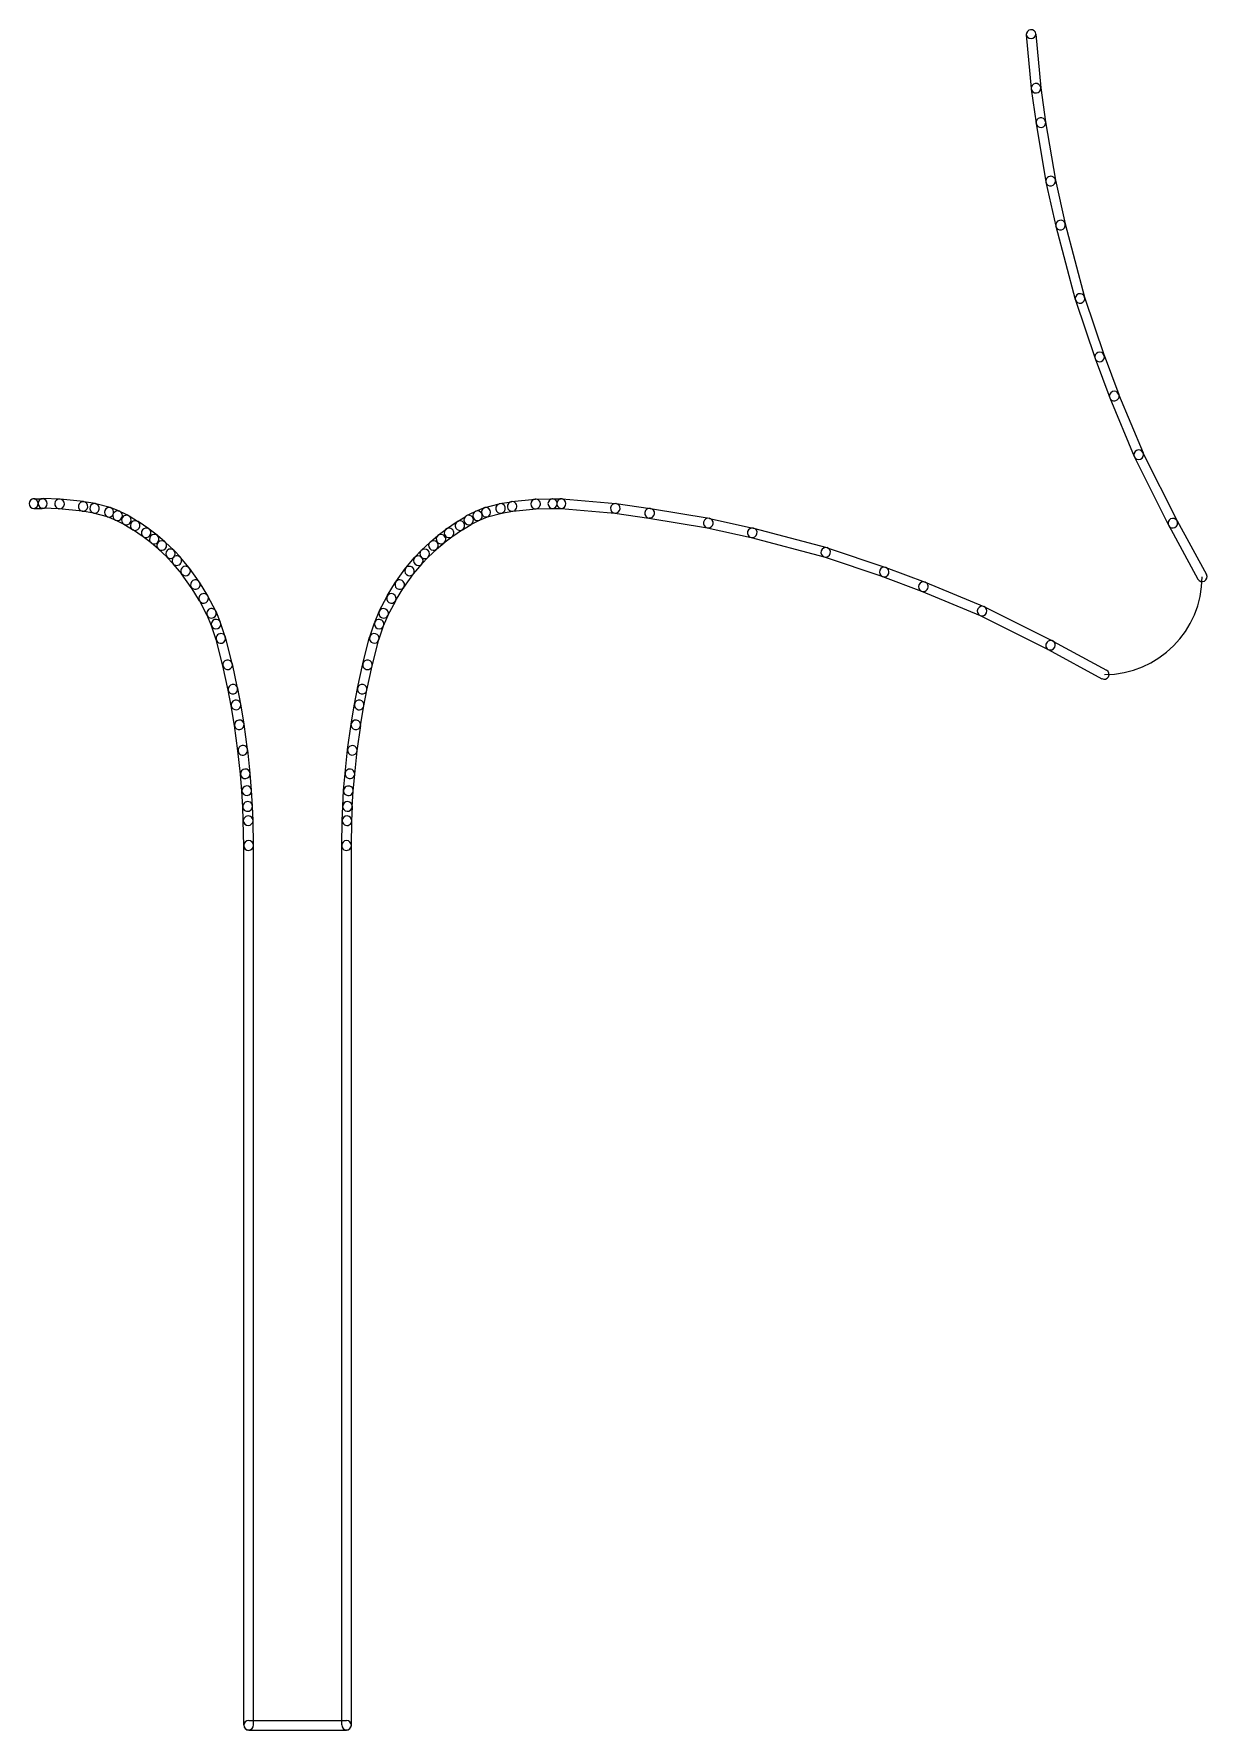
# Model space of a CAD drawing. Extents: x 4000 to 113000, y 4000 to 78670.
# Drawn here: x 52995 to 62441, y 27118 to 40783 of the extents above; entities that cross this region are included whole.
import ezdxf

# ---------------------------------------------------------------- set-up
doc = ezdxf.new("R2010")
doc.units = 0
doc.layers.add('BLACK', color=1, linetype='CONTINUOUS')

msp = doc.modelspace()

# ---------------------------------------------------------------- linework, layer by layer
at = {"layer": 'BLACK'}
for p, q in [((60985, 40775), (61025, 40342)), ((61063, 40782), (61103, 40349)), ((61025, 40339), (61064, 40064)), ((61102, 40350), (61141, 40075)), ((61064, 40062), (61143, 39591)), ((61141, 40075), (61220, 39604)), ((61143, 39588), (61222, 39235)), ((61220, 39605), (61299, 39252)), ((61223, 39233), (61380, 38643)), ((61298, 39253), (61455, 38663)), ((61381, 38639), (61539, 38169)), ((61455, 38663), (61613, 38193)), ((61539, 38167), (61658, 37852)), ((61612, 38194), (61731, 37879)), ((61729, 37880), (61927, 37408)), ((61657, 37850), (61855, 37378)), ((61856, 37374), (62131, 36825)), ((61925, 37409), (62200, 36860)), ((52996, 37038), (53062, 37038)), ((53202, 37035), (53068, 37039)), ((53202, 37035), (53068, 37039)), ((53202, 37035), (53068, 37039)), ((53202, 37035), (53068, 37039)), ((53394, 37015), (53205, 37035)), ((53394, 37015), (53205, 37035)), ((53394, 37015), (53205, 37035)), ((53394, 37015), (53205, 37035)), ((56841, 37015), (57030, 37035)), ((56841, 37015), (57030, 37035)), ((56841, 37015), (57030, 37035)), ((56841, 37015), (57030, 37035)), ((57034, 37036), (57168, 37038)), ((57034, 37036), (57168, 37038)), ((57034, 37036), (57168, 37038)), ((57034, 37036), (57168, 37038)), ((57173, 37038), (57239, 37038)), ((57247, 37038), (57680, 37000)), ((52996, 36960), (53062, 36960)), ((53200, 36957), (53066, 36961)), ((53200, 36957), (53066, 36961)), ((53200, 36957), (53066, 36961)), ((53200, 36957), (53066, 36961)), ((53385, 36937), (53196, 36957)), ((53385, 36937), (53196, 36957)), ((53385, 36937), (53196, 36957)), ((53385, 36937), (53196, 36957)), ((53477, 36922), (53384, 36937)), ((53477, 36922), (53384, 36937)), ((53477, 36922), (53384, 36937)), ((53477, 36922), (53384, 36937)), ((53490, 36999), (53397, 37014)), ((53490, 36999), (53397, 37014)), ((53490, 36999), (53397, 37014)), ((53490, 36999), (53397, 37014)), ((53588, 36892), (53474, 36923)), ((53588, 36892), (53474, 36923)), ((53588, 36892), (53474, 36923)), ((53588, 36892), (53474, 36923)), ((53608, 36967), (53494, 36998)), ((53608, 36967), (53494, 36998)), ((53608, 36967), (53494, 36998)), ((53608, 36967), (53494, 36998)), ((53683, 36937), (53617, 36965)), ((53683, 36937), (53617, 36965)), ((53683, 36937), (53617, 36965)), ((53683, 36937), (53617, 36965)), ((53756, 36902), (53686, 36936)), ((53756, 36902), (53686, 36936)), ((53756, 36902), (53686, 36936)), ((53756, 36902), (53686, 36936)), ((53830, 36856), (53761, 36899)), ((53830, 36856), (53761, 36899)), ((53830, 36856), (53761, 36899)), ((53830, 36856), (53761, 36899)), ((56405, 36856), (56474, 36899)), ((56405, 36856), (56474, 36899)), ((56405, 36856), (56474, 36899)), ((56405, 36856), (56474, 36899)), ((56479, 36902), (56549, 36936)), ((56479, 36902), (56549, 36936)), ((56479, 36902), (56549, 36936)), ((56479, 36902), (56549, 36936)), ((56552, 36937), (56618, 36965)), ((56552, 36937), (56618, 36965)), ((56552, 36937), (56618, 36965)), ((56552, 36937), (56618, 36965)), ((56628, 36967), (56742, 36998)), ((56628, 36967), (56742, 36998)), ((56628, 36967), (56742, 36998)), ((56628, 36967), (56742, 36998)), ((56648, 36892), (56762, 36923)), ((56648, 36892), (56762, 36923)), ((56648, 36892), (56762, 36923)), ((56648, 36892), (56762, 36923)), ((56746, 36999), (56839, 37014)), ((56746, 36999), (56839, 37014)), ((56746, 36999), (56839, 37014)), ((56746, 36999), (56839, 37014)), ((56759, 36922), (56852, 36937)), ((56759, 36922), (56852, 36937)), ((56759, 36922), (56852, 36937)), ((56759, 36922), (56852, 36937)), ((56850, 36937), (57039, 36957)), ((56850, 36937), (57039, 36957)), ((56850, 36937), (57039, 36957)), ((56850, 36937), (57039, 36957)), ((57036, 36958), (57170, 36960)), ((57036, 36958), (57170, 36960)), ((57036, 36958), (57170, 36960)), ((57036, 36958), (57170, 36960)), ((57173, 36960), (57239, 36960)), ((57240, 36960), (57673, 36922)), ((57672, 36922), (57947, 36883)), ((57683, 36999), (57958, 36960)), ((57960, 36960), (58431, 36881)), ((53653, 36865), (53587, 36893)), ((53653, 36865), (53587, 36893)), ((53653, 36865), (53587, 36893)), ((53653, 36865), (53587, 36893)), ((53722, 36832), (53652, 36866)), ((53722, 36832), (53652, 36866)), ((53722, 36832), (53652, 36866)), ((53722, 36832), (53652, 36866)), ((53789, 36789), (53720, 36832)), ((53789, 36789), (53720, 36832)), ((53789, 36789), (53720, 36832)), ((53789, 36789), (53720, 36832)), ((53875, 36732), (53789, 36790)), ((53875, 36732), (53789, 36790)), ((53875, 36732), (53789, 36790)), ((53875, 36732), (53789, 36790)), ((53919, 36796), (53833, 36854)), ((53919, 36796), (53833, 36854)), ((53919, 36796), (53833, 36854)), ((53919, 36796), (53833, 36854)), ((53987, 36744), (53922, 36794)), ((53987, 36744), (53922, 36794)), ((53987, 36744), (53922, 36794)), ((53987, 36744), (53922, 36794)), ((56249, 36744), (56314, 36794)), ((56249, 36744), (56314, 36794)), ((56249, 36744), (56314, 36794)), ((56249, 36744), (56314, 36794)), ((56316, 36796), (56402, 36854)), ((56316, 36796), (56402, 36854)), ((56316, 36796), (56402, 36854)), ((56316, 36796), (56402, 36854)), ((56360, 36732), (56446, 36790)), ((56360, 36732), (56446, 36790)), ((56360, 36732), (56446, 36790)), ((56360, 36732), (56446, 36790)), ((56446, 36789), (56515, 36832)), ((56446, 36789), (56515, 36832)), ((56446, 36789), (56515, 36832)), ((56446, 36789), (56515, 36832)), ((56513, 36832), (56583, 36866)), ((56513, 36832), (56583, 36866)), ((56513, 36832), (56583, 36866)), ((56513, 36832), (56583, 36866)), ((56582, 36865), (56648, 36893)), ((56582, 36865), (56648, 36893)), ((56582, 36865), (56648, 36893)), ((56582, 36865), (56648, 36893)), ((57947, 36883), (58418, 36804)), ((58417, 36804), (58770, 36726)), ((58434, 36880), (58787, 36802)), ((58789, 36801), (59379, 36645)), ((62132, 36822), (62368, 36390)), ((62200, 36860), (62436, 36428)), ((53940, 36682), (53875, 36732)), ((53940, 36682), (53875, 36732)), ((53940, 36682), (53875, 36732)), ((53940, 36682), (53875, 36732)), ((53998, 36632), (53939, 36683)), ((53998, 36632), (53939, 36683)), ((53998, 36632), (53939, 36683)), ((53998, 36632), (53939, 36683)), ((54049, 36691), (53990, 36742)), ((54049, 36691), (53990, 36742)), ((54049, 36691), (53990, 36742)), ((54049, 36691), (53990, 36742)), ((54067, 36567), (53997, 36633)), ((54067, 36567), (53997, 36633)), ((54067, 36567), (53997, 36633)), ((54067, 36567), (53997, 36633)), ((54121, 36623), (54051, 36689)), ((54121, 36623), (54051, 36689)), ((54121, 36623), (54051, 36689)), ((54121, 36623), (54051, 36689)), ((56115, 36623), (56185, 36689)), ((56115, 36623), (56185, 36689)), ((56115, 36623), (56185, 36689)), ((56115, 36623), (56185, 36689)), ((56169, 36567), (56239, 36633)), ((56169, 36567), (56239, 36633)), ((56169, 36567), (56239, 36633)), ((56169, 36567), (56239, 36633)), ((56187, 36692), (56247, 36742)), ((56187, 36692), (56247, 36742)), ((56187, 36692), (56247, 36742)), ((56187, 36692), (56247, 36742)), ((56237, 36632), (56297, 36682)), ((56237, 36632), (56297, 36682)), ((56237, 36632), (56297, 36682)), ((56237, 36632), (56297, 36682)), ((56296, 36682), (56361, 36732)), ((56296, 36682), (56361, 36732)), ((56296, 36682), (56361, 36732)), ((56296, 36682), (56361, 36732)), ((58769, 36725), (59359, 36569)), ((59383, 36643), (59854, 36485)), ((54117, 36513), (54066, 36567)), ((54117, 36513), (54066, 36567)), ((54117, 36513), (54066, 36567)), ((54117, 36513), (54066, 36567)), ((54186, 36432), (54116, 36514)), ((54186, 36432), (54116, 36514)), ((54186, 36432), (54116, 36514)), ((54186, 36432), (54116, 36514)), ((54174, 36567), (54123, 36621)), ((54174, 36567), (54123, 36621)), ((54174, 36567), (54123, 36621)), ((54174, 36567), (54123, 36621)), ((54246, 36482), (54176, 36564)), ((54246, 36482), (54176, 36564)), ((54246, 36482), (54176, 36564)), ((54246, 36482), (54176, 36564)), ((55990, 36482), (56060, 36564)), ((55990, 36482), (56060, 36564)), ((55990, 36482), (56060, 36564)), ((55990, 36482), (56060, 36564)), ((56050, 36432), (56120, 36514)), ((56050, 36432), (56120, 36514)), ((56050, 36432), (56120, 36514)), ((56050, 36432), (56120, 36514)), ((56062, 36567), (56113, 36621)), ((56062, 36567), (56113, 36621)), ((56062, 36567), (56113, 36621)), ((56062, 36567), (56113, 36621)), ((56119, 36513), (56170, 36567)), ((56119, 36513), (56170, 36567)), ((56119, 36513), (56170, 36567)), ((56119, 36513), (56170, 36567)), ((59358, 36569), (59829, 36411)), ((54262, 36324), (54184, 36433)), ((54262, 36324), (54184, 36433)), ((54262, 36324), (54184, 36433)), ((54262, 36324), (54184, 36433)), ((54326, 36369), (54248, 36478)), ((54326, 36369), (54248, 36478)), ((54326, 36369), (54248, 36478)), ((54326, 36369), (54248, 36478)), ((54395, 36257), (54328, 36366)), ((54395, 36257), (54328, 36366)), ((54395, 36257), (54328, 36366)), ((54395, 36257), (54328, 36366)), ((55840, 36257), (55907, 36366)), ((55840, 36257), (55907, 36366)), ((55840, 36257), (55907, 36366)), ((55840, 36257), (55907, 36366)), ((55909, 36369), (55987, 36478)), ((55909, 36369), (55987, 36478)), ((55909, 36369), (55987, 36478)), ((55909, 36369), (55987, 36478)), ((55973, 36324), (56051, 36433)), ((55973, 36324), (56051, 36433)), ((55973, 36324), (56051, 36433)), ((55973, 36324), (56051, 36433)), ((59828, 36411), (60143, 36294)), ((59855, 36484), (60170, 36367)), ((60172, 36366), (60644, 36170)), ((54328, 36216), (54261, 36325)), ((54328, 36216), (54261, 36325)), ((54328, 36216), (54261, 36325)), ((54328, 36216), (54261, 36325)), ((54390, 36097), (54327, 36218)), ((54390, 36097), (54327, 36218)), ((54390, 36097), (54327, 36218)), ((54390, 36097), (54327, 36218)), ((54459, 36132), (54396, 36253)), ((54459, 36132), (54396, 36253)), ((54459, 36132), (54396, 36253)), ((54459, 36132), (54396, 36253)), ((55776, 36133), (55839, 36253)), ((55776, 36133), (55839, 36253)), ((55776, 36133), (55839, 36253)), ((55776, 36133), (55839, 36253)), ((55845, 36097), (55908, 36217)), ((55845, 36097), (55908, 36217)), ((55845, 36097), (55908, 36217)), ((55845, 36097), (55908, 36217)), ((55907, 36216), (55974, 36325)), ((55907, 36216), (55974, 36325)), ((55907, 36216), (55974, 36325)), ((55907, 36216), (55974, 36325)), ((60142, 36294), (60614, 36098)), ((54425, 36013), (54389, 36100)), ((54425, 36013), (54389, 36100)), ((54425, 36013), (54389, 36100)), ((54425, 36013), (54389, 36100)), ((54497, 36042), (54461, 36129)), ((54497, 36042), (54461, 36129)), ((54497, 36042), (54461, 36129)), ((54497, 36042), (54461, 36129)), ((55739, 36043), (55775, 36129)), ((55739, 36043), (55775, 36129)), ((55739, 36043), (55775, 36129)), ((55739, 36043), (55775, 36129)), ((55811, 36013), (55847, 36099)), ((55811, 36013), (55847, 36099)), ((55811, 36013), (55847, 36099)), ((55811, 36013), (55847, 36099)), ((60613, 36098), (61162, 35824)), ((60648, 36168), (61197, 35894)), ((54462, 35901), (54424, 36014)), ((54462, 35901), (54424, 36014)), ((54462, 35901), (54424, 36014)), ((54462, 35901), (54424, 36014)), ((54536, 35926), (54498, 36039)), ((54536, 35926), (54498, 36039)), ((54536, 35926), (54498, 36039)), ((54536, 35926), (54498, 36039)), ((55699, 35926), (55738, 36039)), ((55699, 35926), (55738, 36039)), ((55699, 35926), (55738, 36039)), ((55699, 35926), (55738, 36039)), ((55772, 35901), (55811, 36014)), ((55772, 35901), (55811, 36014)), ((55772, 35901), (55811, 36014)), ((55772, 35901), (55811, 36014)), ((54516, 35692), (54462, 35903)), ((54516, 35692), (54462, 35903)), ((54516, 35692), (54462, 35903)), ((54516, 35692), (54462, 35903)), ((54592, 35711), (54538, 35922)), ((54592, 35711), (54538, 35922)), ((54592, 35711), (54538, 35922)), ((54592, 35711), (54538, 35922)), ((55643, 35711), (55698, 35922)), ((55643, 35711), (55698, 35922)), ((55643, 35711), (55698, 35922)), ((55643, 35711), (55698, 35922)), ((55718, 35692), (55773, 35903)), ((55718, 35692), (55773, 35903)), ((55718, 35692), (55773, 35903)), ((55718, 35692), (55773, 35903)), ((61162, 35823), (61595, 35588)), ((61199, 35892), (61632, 35657)), ((54559, 35496), (54517, 35691)), ((54559, 35496), (54517, 35691)), ((54559, 35496), (54517, 35691)), ((54559, 35496), (54517, 35691)), ((54635, 35513), (54593, 35708)), ((54635, 35513), (54593, 35708)), ((54635, 35513), (54593, 35708)), ((54635, 35513), (54593, 35708)), ((55599, 35513), (55642, 35708)), ((55599, 35513), (55642, 35708)), ((55599, 35513), (55642, 35708)), ((55599, 35513), (55642, 35708)), ((55676, 35496), (55719, 35691)), ((55676, 35496), (55719, 35691)), ((55676, 35496), (55719, 35691)), ((55676, 35496), (55719, 35691)), ((54584, 35370), (54560, 35496)), ((54584, 35370), (54560, 35496)), ((54584, 35370), (54560, 35496)), ((54584, 35370), (54560, 35496)), ((54660, 35384), (54636, 35510)), ((54660, 35384), (54636, 35510)), ((54660, 35384), (54636, 35510)), ((54660, 35384), (54636, 35510)), ((55576, 35384), (55600, 35510)), ((55576, 35384), (55600, 35510)), ((55576, 35384), (55600, 35510)), ((55576, 35384), (55600, 35510)), ((55652, 35370), (55676, 35496)), ((55652, 35370), (55676, 35496)), ((55652, 35370), (55676, 35496)), ((55652, 35370), (55676, 35496)), ((54610, 35211), (54583, 35370)), ((54610, 35211), (54583, 35370)), ((54610, 35211), (54583, 35370)), ((54610, 35211), (54583, 35370)), ((54687, 35224), (54660, 35383)), ((54687, 35224), (54660, 35383)), ((54687, 35224), (54660, 35383)), ((54687, 35224), (54660, 35383)), ((55548, 35224), (55575, 35383)), ((55548, 35224), (55575, 35383)), ((55548, 35224), (55575, 35383)), ((55548, 35224), (55575, 35383)), ((55625, 35211), (55652, 35370)), ((55625, 35211), (55652, 35370)), ((55625, 35211), (55652, 35370)), ((55625, 35211), (55652, 35370)), ((54638, 35007), (54611, 35211)), ((54638, 35007), (54611, 35211)), ((54638, 35007), (54611, 35211)), ((54638, 35007), (54611, 35211)), ((54715, 35017), (54688, 35221)), ((54715, 35017), (54688, 35221)), ((54715, 35017), (54688, 35221)), ((54715, 35017), (54688, 35221)), ((55520, 35017), (55548, 35221)), ((55520, 35017), (55548, 35221)), ((55520, 35017), (55548, 35221)), ((55520, 35017), (55548, 35221)), ((55598, 35007), (55626, 35211)), ((55598, 35007), (55626, 35211)), ((55598, 35007), (55626, 35211)), ((55598, 35007), (55626, 35211)), ((54658, 34818), (54638, 35007)), ((54658, 34818), (54638, 35007)), ((54658, 34818), (54638, 35007)), ((54658, 34818), (54638, 35007)), ((54736, 34827), (54716, 35016)), ((54736, 34827), (54716, 35016)), ((54736, 34827), (54716, 35016)), ((54736, 34827), (54716, 35016)), ((55500, 34827), (55520, 35016)), ((55500, 34827), (55520, 35016)), ((55500, 34827), (55520, 35016)), ((55500, 34827), (55520, 35016)), ((55578, 34818), (55598, 35007)), ((55578, 34818), (55598, 35007)), ((55578, 34818), (55598, 35007)), ((55578, 34818), (55598, 35007)), ((54670, 34683), (54658, 34818)), ((54670, 34683), (54658, 34818)), ((54670, 34683), (54658, 34818)), ((54670, 34683), (54658, 34818)), ((54748, 34690), (54736, 34825)), ((54748, 34690), (54736, 34825)), ((54748, 34690), (54736, 34825)), ((54748, 34690), (54736, 34825)), ((55488, 34690), (55500, 34825)), ((55488, 34690), (55500, 34825)), ((55488, 34690), (55500, 34825)), ((55488, 34690), (55500, 34825)), ((55566, 34683), (55578, 34818)), ((55566, 34683), (55578, 34818)), ((55566, 34683), (55578, 34818)), ((55566, 34683), (55578, 34818)), ((54676, 34557), (54670, 34683)), ((54676, 34557), (54670, 34683)), ((54676, 34557), (54670, 34683)), ((54676, 34557), (54670, 34683)), ((54754, 34561), (54748, 34687)), ((54754, 34561), (54748, 34687)), ((54754, 34561), (54748, 34687)), ((54754, 34561), (54748, 34687)), ((55481, 34561), (55488, 34687)), ((55481, 34561), (55488, 34687)), ((55481, 34561), (55488, 34687)), ((55481, 34561), (55488, 34687)), ((55558, 34557), (55565, 34683)), ((55558, 34557), (55565, 34683)), ((55558, 34557), (55565, 34683)), ((55558, 34557), (55565, 34683)), ((54681, 34444), (54677, 34558)), ((54681, 34444), (54677, 34558)), ((54681, 34444), (54677, 34558)), ((54681, 34444), (54677, 34558)), ((54685, 34243), (54681, 34443)), ((54685, 34243), (54681, 34443)), ((54685, 34243), (54681, 34443)), ((54685, 34243), (54681, 34443)), ((54759, 34446), (54755, 34560)), ((54759, 34446), (54755, 34560)), ((54759, 34446), (54755, 34560)), ((54759, 34446), (54755, 34560)), ((54763, 34245), (54759, 34445)), ((54763, 34245), (54759, 34445)), ((54763, 34245), (54759, 34445)), ((54763, 34245), (54759, 34445)), ((55473, 34245), (55477, 34445)), ((55473, 34245), (55477, 34445)), ((55473, 34245), (55477, 34445)), ((55473, 34245), (55477, 34445)), ((55477, 34446), (55481, 34560)), ((55477, 34446), (55481, 34560)), ((55477, 34446), (55481, 34560)), ((55477, 34446), (55481, 34560)), ((55551, 34243), (55555, 34443)), ((55551, 34243), (55555, 34443)), ((55551, 34243), (55555, 34443)), ((55551, 34243), (55555, 34443)), ((55555, 34444), (55559, 34558)), ((55555, 34444), (55559, 34558)), ((55555, 34444), (55559, 34558)), ((55555, 34444), (55559, 34558)), ((54685, 27159), (54685, 34245)), ((54763, 27159), (54763, 34245)), ((55473, 27159), (55473, 34245)), ((55551, 27159), (55551, 34245)), ((54724, 27196), (55512, 27196)), ((54724, 27118), (55512, 27118))]:
    msp.add_line(p, q, dxfattribs=at)
for centre, radius, start, end in [((61024, 40778), 39, 5, 185), ((61024, 40784), 39, 180, 360), ((61063, 40345), 39, 8, 188), ((61064, 40346), 39, 185, 365), ((61102, 40069), 39, 9, 189), ((61103, 40069), 39, 188, 368), ((61182, 39597), 39, 12, 192), ((61182, 39597), 39, 189, 369), ((61261, 39243), 39, 14, 194), ((61260, 39243), 39, 192, 372), ((61418, 38651), 39, 18, 198), ((61417, 38653), 39, 194, 374), ((61576, 38180), 39, 20, 200), ((61576, 38181), 39, 198, 378), ((61693, 37865), 39, 22, 202), ((61694, 37866), 39, 200, 380), ((61891, 37392), 39, 26, 206), ((61891, 37393), 39, 202, 382), ((52996, 36999), 39, 90, 270), ((52990, 36999), 39, -84, 95), ((53067, 37000), 39, 448, 628), ((53067, 37000), 39, 448, 628), ((53067, 37000), 39, 448, 628), ((53067, 37000), 39, 448, 628), ((53062, 36999), 39, 270, 450), ((53201, 36996), 39, 443, 623), ((53201, 36996), 39, 443, 623), ((53201, 36996), 39, 443, 623), ((53201, 36996), 39, 443, 623), ((53201, 36996), 39, 268, 448), ((53201, 36996), 39, 268, 448), ((53201, 36996), 39, 268, 448), ((53201, 36996), 39, 268, 448), ((57035, 36997), 39, 91, 271), ((57035, 36997), 39, 91, 271), ((57035, 36997), 39, 91, 271), ((57035, 36997), 39, 91, 271), ((57034, 36996), 39, 276, 456), ((57034, 36996), 39, 276, 456), ((57034, 36996), 39, 276, 456), ((57034, 36996), 39, 276, 456), ((57173, 36999), 39, 90, 270), ((57169, 36999), 39, 271, 451), ((57169, 36999), 39, 271, 451), ((57169, 36999), 39, 271, 451), ((57169, 36999), 39, 271, 451), ((57244, 36999), 39, 84, 264), ((57239, 36999), 39, 270, 450), ((53391, 36976), 39, 440, 620), ((53391, 36976), 39, 440, 620), ((53391, 36976), 39, 440, 620), ((53391, 36976), 39, 440, 620), ((53389, 36976), 39, 263, 443), ((53389, 36976), 39, 263, 443), ((53389, 36976), 39, 263, 443), ((53389, 36976), 39, 263, 443), ((53484, 36961), 39, 434, 614), ((53484, 36961), 39, 434, 614), ((53484, 36961), 39, 434, 614), ((53484, 36961), 39, 434, 614), ((53483, 36960), 39, 260, 440), ((53483, 36960), 39, 260, 440), ((53483, 36960), 39, 260, 440), ((53483, 36960), 39, 260, 440), ((53602, 36929), 39, 427, 607), ((53602, 36929), 39, 427, 607), ((53602, 36929), 39, 427, 607), ((53602, 36929), 39, 427, 607), ((53598, 36929), 39, 254, 434), ((53598, 36929), 39, 254, 434), ((53598, 36929), 39, 254, 434), ((53598, 36929), 39, 254, 434), ((53669, 36901), 39, 423, 603), ((53669, 36901), 39, 423, 603), ((53669, 36901), 39, 423, 603), ((53669, 36901), 39, 423, 603), ((53668, 36901), 39, 247, 427), ((53668, 36901), 39, 247, 427), ((53668, 36901), 39, 247, 427), ((53668, 36901), 39, 247, 427), ((53740, 36866), 39, 418, 598), ((53740, 36866), 39, 418, 598), ((53740, 36866), 39, 418, 598), ((53740, 36866), 39, 418, 598), ((53739, 36867), 39, 243, 423), ((53739, 36867), 39, 243, 423), ((53739, 36867), 39, 243, 423), ((53739, 36867), 39, 243, 423), ((56496, 36867), 39, 116, 296), ((56496, 36867), 39, 116, 296), ((56496, 36867), 39, 116, 296), ((56496, 36867), 39, 116, 296), ((56495, 36866), 39, 301, 481), ((56495, 36866), 39, 301, 481), ((56495, 36866), 39, 301, 481), ((56495, 36866), 39, 301, 481), ((56567, 36901), 39, 112, 292), ((56567, 36901), 39, 112, 292), ((56567, 36901), 39, 112, 292), ((56567, 36901), 39, 112, 292), ((56566, 36901), 39, 296, 476), ((56566, 36901), 39, 296, 476), ((56566, 36901), 39, 296, 476), ((56566, 36901), 39, 296, 476), ((56638, 36930), 39, 105, 285), ((56638, 36930), 39, 105, 285), ((56638, 36930), 39, 105, 285), ((56638, 36930), 39, 105, 285), ((56633, 36929), 39, 292, 472), ((56633, 36929), 39, 292, 472), ((56633, 36929), 39, 292, 472), ((56633, 36929), 39, 292, 472), ((56753, 36960), 39, 99, 279), ((56753, 36960), 39, 99, 279), ((56753, 36960), 39, 99, 279), ((56753, 36960), 39, 99, 279), ((56752, 36960), 39, 285, 465), ((56752, 36960), 39, 285, 465), ((56752, 36960), 39, 285, 465), ((56752, 36960), 39, 285, 465), ((56846, 36976), 39, 96, 276), ((56846, 36976), 39, 96, 276), ((56846, 36976), 39, 96, 276), ((56846, 36976), 39, 96, 276), ((56845, 36976), 39, 279, 459), ((56845, 36976), 39, 279, 459), ((56845, 36976), 39, 279, 459), ((56845, 36976), 39, 279, 459), ((57677, 36960), 39, 82, 262), ((57676, 36961), 39, 264, 444), ((57953, 36921), 39, 80, 260), ((57953, 36922), 39, 262, 442), ((53811, 36822), 39, 415, 595), ((53811, 36822), 39, 415, 595), ((53811, 36822), 39, 415, 595), ((53811, 36822), 39, 415, 595), ((53810, 36822), 39, 238, 418), ((53810, 36822), 39, 238, 418), ((53810, 36822), 39, 238, 418), ((53810, 36822), 39, 238, 418), ((53899, 36763), 39, 412, 592), ((53899, 36763), 39, 412, 592), ((53899, 36763), 39, 412, 592), ((53899, 36763), 39, 412, 592), ((53897, 36764), 39, 235, 415), ((53897, 36764), 39, 235, 415), ((53897, 36764), 39, 235, 415), ((53897, 36764), 39, 235, 415), ((56338, 36764), 39, 124, 304), ((56338, 36764), 39, 124, 304), ((56338, 36764), 39, 124, 304), ((56338, 36764), 39, 124, 304), ((56337, 36763), 39, 307, 487), ((56337, 36763), 39, 307, 487), ((56337, 36763), 39, 307, 487), ((56337, 36763), 39, 307, 487), ((56425, 36822), 39, 121, 301), ((56425, 36822), 39, 121, 301), ((56425, 36822), 39, 121, 301), ((56425, 36822), 39, 121, 301), ((56424, 36822), 39, 304, 484), ((56424, 36822), 39, 304, 484), ((56424, 36822), 39, 304, 484), ((56424, 36822), 39, 304, 484), ((58425, 36842), 39, 77, 257), ((58425, 36843), 39, 260, 440), ((58779, 36763), 39, 75, 255), ((58779, 36764), 39, 257, 437), ((62166, 36841), 39, 28, 208), ((62165, 36842), 39, 206, 386), ((53964, 36712), 39, 409, 589), ((53964, 36712), 39, 409, 589), ((53964, 36712), 39, 409, 589), ((53964, 36712), 39, 409, 589), ((53963, 36713), 39, 232, 412), ((53963, 36713), 39, 232, 412), ((53963, 36713), 39, 232, 412), ((53963, 36713), 39, 232, 412), ((54024, 36661), 39, 406, 586), ((54024, 36661), 39, 406, 586), ((54024, 36661), 39, 406, 586), ((54024, 36661), 39, 406, 586), ((54024, 36662), 39, 229, 409), ((54024, 36662), 39, 229, 409), ((54024, 36662), 39, 229, 409), ((54024, 36662), 39, 229, 409), ((54095, 36594), 39, 403, 583), ((54095, 36594), 39, 403, 583), ((54095, 36594), 39, 403, 583), ((54095, 36594), 39, 403, 583), ((54094, 36595), 39, 226, 406), ((54094, 36595), 39, 226, 406), ((54094, 36595), 39, 226, 406), ((54094, 36595), 39, 226, 406), ((56142, 36595), 39, 133, 313), ((56142, 36595), 39, 133, 313), ((56142, 36595), 39, 133, 313), ((56142, 36595), 39, 133, 313), ((56141, 36594), 39, 316, 496), ((56141, 36594), 39, 316, 496), ((56141, 36594), 39, 316, 496), ((56141, 36594), 39, 316, 496), ((56212, 36662), 39, 130, 310), ((56212, 36662), 39, 130, 310), ((56212, 36662), 39, 130, 310), ((56212, 36662), 39, 130, 310), ((56212, 36661), 39, 313, 493), ((56212, 36661), 39, 313, 493), ((56212, 36661), 39, 313, 493), ((56212, 36661), 39, 313, 493), ((56273, 36713), 39, 127, 307), ((56273, 36713), 39, 127, 307), ((56273, 36713), 39, 127, 307), ((56273, 36713), 39, 127, 307), ((56272, 36712), 39, 310, 490), ((56272, 36712), 39, 310, 490), ((56272, 36712), 39, 310, 490), ((56272, 36712), 39, 310, 490), ((59371, 36606), 39, 71, 251), ((59369, 36607), 39, 255, 435), ((54146, 36539), 39, 400, 580), ((54146, 36539), 39, 400, 580), ((54146, 36539), 39, 400, 580), ((54146, 36539), 39, 400, 580), ((54145, 36540), 39, 223, 403), ((54145, 36540), 39, 223, 403), ((54145, 36540), 39, 223, 403), ((54145, 36540), 39, 223, 403), ((54216, 36455), 39, 395, 575), ((54216, 36455), 39, 395, 575), ((54216, 36455), 39, 395, 575), ((54216, 36455), 39, 395, 575), ((56019, 36455), 39, 324, 504), ((56019, 36455), 39, 324, 504), ((56019, 36455), 39, 324, 504), ((56019, 36455), 39, 324, 504), ((56091, 36540), 39, 136, 316), ((56091, 36540), 39, 136, 316), ((56091, 36540), 39, 136, 316), ((56091, 36540), 39, 136, 316), ((56090, 36539), 39, 319, 499), ((56090, 36539), 39, 319, 499), ((56090, 36539), 39, 319, 499), ((56090, 36539), 39, 319, 499), ((59842, 36448), 39, 69, 249), ((54216, 36457), 39, 220, 400), ((54216, 36457), 39, 220, 400), ((54216, 36457), 39, 220, 400), ((54216, 36457), 39, 220, 400), ((54295, 36346), 39, 391, 571), ((54295, 36346), 39, 391, 571), ((54295, 36346), 39, 391, 571), ((54295, 36346), 39, 391, 571), ((54294, 36347), 39, 215, 395), ((54294, 36347), 39, 215, 395), ((54294, 36347), 39, 215, 395), ((54294, 36347), 39, 215, 395), ((55941, 36347), 39, 144, 324), ((55941, 36347), 39, 144, 324), ((55941, 36347), 39, 144, 324), ((55941, 36347), 39, 144, 324), ((55940, 36346), 39, 328, 508), ((55940, 36346), 39, 328, 508), ((55940, 36346), 39, 328, 508), ((55940, 36346), 39, 328, 508), ((56020, 36457), 39, 139, 319), ((56020, 36457), 39, 139, 319), ((56020, 36457), 39, 139, 319), ((56020, 36457), 39, 139, 319), ((59841, 36448), 39, 251, 431), ((60157, 36330), 39, 67, 247), ((60156, 36330), 39, 249, 429), ((61614, 36409), 787, -90, 0), ((62402, 36409), 39, 208, 388), ((54362, 36235), 39, 387, 567), ((54362, 36235), 39, 387, 567), ((54362, 36235), 39, 387, 567), ((54362, 36235), 39, 387, 567), ((54361, 36236), 39, 211, 391), ((54361, 36236), 39, 211, 391), ((54361, 36236), 39, 211, 391), ((54361, 36236), 39, 211, 391), ((55874, 36236), 39, 148, 328), ((55874, 36236), 39, 148, 328), ((55874, 36236), 39, 148, 328), ((55874, 36236), 39, 148, 328), ((55873, 36235), 39, 332, 512), ((55873, 36235), 39, 332, 512), ((55873, 36235), 39, 332, 512), ((55873, 36235), 39, 332, 512), ((54425, 36114), 39, 382, 562), ((54425, 36114), 39, 382, 562), ((54425, 36114), 39, 382, 562), ((54425, 36114), 39, 382, 562), ((54424, 36115), 39, 207, 387), ((54424, 36115), 39, 207, 387), ((54424, 36115), 39, 207, 387), ((54424, 36115), 39, 207, 387), ((55811, 36115), 39, 152, 332), ((55811, 36115), 39, 152, 332), ((55811, 36115), 39, 152, 332), ((55811, 36115), 39, 152, 332), ((55811, 36114), 39, 337, 517), ((55811, 36114), 39, 337, 517), ((55811, 36114), 39, 337, 517), ((55811, 36114), 39, 337, 517), ((60630, 36133), 39, 63, 243), ((60629, 36134), 39, 247, 427), ((54461, 36027), 39, 378, 558), ((54461, 36027), 39, 378, 558), ((54461, 36027), 39, 378, 558), ((54461, 36027), 39, 378, 558), ((54461, 36028), 39, 202, 382), ((54461, 36028), 39, 202, 382), ((54461, 36028), 39, 202, 382), ((54461, 36028), 39, 202, 382), ((54500, 35913), 39, 374, 554), ((54500, 35913), 39, 374, 554), ((54500, 35913), 39, 374, 554), ((54500, 35913), 39, 374, 554), ((55735, 35913), 39, 345, 525), ((55735, 35913), 39, 345, 525), ((55735, 35913), 39, 345, 525), ((55735, 35913), 39, 345, 525), ((55775, 36028), 39, 157, 337), ((55775, 36028), 39, 157, 337), ((55775, 36028), 39, 157, 337), ((55775, 36028), 39, 157, 337), ((55774, 36027), 39, 341, 521), ((55774, 36027), 39, 341, 521), ((55774, 36027), 39, 341, 521), ((55774, 36027), 39, 341, 521), ((54499, 35913), 39, 198, 378), ((54499, 35913), 39, 198, 378), ((54499, 35913), 39, 198, 378), ((54499, 35913), 39, 198, 378), ((55736, 35913), 39, 161, 341), ((55736, 35913), 39, 161, 341), ((55736, 35913), 39, 161, 341), ((55736, 35913), 39, 161, 341), ((61181, 35857), 39, 61, 241), ((61180, 35859), 39, 243, 423), ((54555, 35700), 39, 372, 552), ((54555, 35700), 39, 372, 552), ((54555, 35700), 39, 372, 552), ((54555, 35700), 39, 372, 552), ((54554, 35701), 39, 194, 374), ((54554, 35701), 39, 194, 374), ((54554, 35701), 39, 194, 374), ((54554, 35701), 39, 194, 374), ((55680, 35700), 39, 347, 527), ((55680, 35700), 39, 347, 527), ((55680, 35700), 39, 347, 527), ((55680, 35700), 39, 347, 527), ((55681, 35701), 39, 165, 345), ((55681, 35701), 39, 165, 345), ((55681, 35701), 39, 165, 345), ((55681, 35701), 39, 165, 345), ((54598, 35503), 39, 370, 550), ((54598, 35503), 39, 370, 550), ((54598, 35503), 39, 370, 550), ((54598, 35503), 39, 370, 550), ((55638, 35503), 39, 349, 529), ((55638, 35503), 39, 349, 529), ((55638, 35503), 39, 349, 529), ((55638, 35503), 39, 349, 529), ((61613, 35623), 39, 241, 421), ((54597, 35504), 39, 192, 372), ((54597, 35504), 39, 192, 372), ((54597, 35504), 39, 192, 372), ((54597, 35504), 39, 192, 372), ((54622, 35377), 39, 369, 549), ((54622, 35377), 39, 369, 549), ((54622, 35377), 39, 369, 549), ((54622, 35377), 39, 369, 549), ((55614, 35377), 39, 350, 530), ((55614, 35377), 39, 350, 530), ((55614, 35377), 39, 350, 530), ((55614, 35377), 39, 350, 530), ((55638, 35504), 39, 167, 347), ((55638, 35504), 39, 167, 347), ((55638, 35504), 39, 167, 347), ((55638, 35504), 39, 167, 347), ((54622, 35377), 39, 190, 370), ((54622, 35377), 39, 190, 370), ((54622, 35377), 39, 190, 370), ((54622, 35377), 39, 190, 370), ((55614, 35377), 39, 169, 349), ((55614, 35377), 39, 169, 349), ((55614, 35377), 39, 169, 349), ((55614, 35377), 39, 169, 349), ((54648, 35217), 39, 189, 369), ((54648, 35217), 39, 189, 369), ((54648, 35217), 39, 189, 369), ((54648, 35217), 39, 189, 369), ((54649, 35216), 39, 367, 547), ((54649, 35216), 39, 367, 547), ((54649, 35216), 39, 367, 547), ((54649, 35216), 39, 367, 547), ((55586, 35217), 39, 170, 350), ((55586, 35217), 39, 170, 350), ((55586, 35217), 39, 170, 350), ((55586, 35217), 39, 170, 350), ((55587, 35216), 39, 352, 532), ((55587, 35216), 39, 352, 532), ((55587, 35216), 39, 352, 532), ((55587, 35216), 39, 352, 532), ((54677, 35011), 39, 366, 546), ((54677, 35011), 39, 366, 546), ((54677, 35011), 39, 366, 546), ((54677, 35011), 39, 366, 546), ((54677, 35012), 39, 187, 367), ((54677, 35012), 39, 187, 367), ((54677, 35012), 39, 187, 367), ((54677, 35012), 39, 187, 367), ((55559, 35011), 39, 353, 533), ((55559, 35011), 39, 353, 533), ((55559, 35011), 39, 353, 533), ((55559, 35011), 39, 353, 533), ((55559, 35012), 39, 172, 352), ((55559, 35012), 39, 172, 352), ((55559, 35012), 39, 172, 352), ((55559, 35012), 39, 172, 352), ((54697, 34822), 39, 365, 545), ((54697, 34822), 39, 365, 545), ((54697, 34822), 39, 365, 545), ((54697, 34822), 39, 365, 545), ((55539, 34822), 39, 354, 534), ((55539, 34822), 39, 354, 534), ((55539, 34822), 39, 354, 534), ((55539, 34822), 39, 354, 534), ((54697, 34823), 39, 186, 366), ((54697, 34823), 39, 186, 366), ((54697, 34823), 39, 186, 366), ((54697, 34823), 39, 186, 366), ((54709, 34685), 39, 363, 543), ((54709, 34685), 39, 363, 543), ((54709, 34685), 39, 363, 543), ((54709, 34685), 39, 363, 543), ((55527, 34685), 39, 356, 536), ((55527, 34685), 39, 356, 536), ((55527, 34685), 39, 356, 536), ((55527, 34685), 39, 356, 536), ((55539, 34823), 39, 173, 353), ((55539, 34823), 39, 173, 353), ((55539, 34823), 39, 173, 353), ((55539, 34823), 39, 173, 353), ((54709, 34686), 39, 185, 365), ((54709, 34686), 39, 185, 365), ((54709, 34686), 39, 185, 365), ((54709, 34686), 39, 185, 365), ((54716, 34559), 39, 361, 541), ((54716, 34559), 39, 361, 541), ((54716, 34559), 39, 361, 541), ((54716, 34559), 39, 361, 541), ((55520, 34559), 39, 358, 538), ((55520, 34559), 39, 358, 538), ((55520, 34559), 39, 358, 538), ((55520, 34559), 39, 358, 538), ((55527, 34686), 39, 174, 354), ((55527, 34686), 39, 174, 354), ((55527, 34686), 39, 174, 354), ((55527, 34686), 39, 174, 354), ((54715, 34559), 39, 183, 363), ((54715, 34559), 39, 183, 363), ((54715, 34559), 39, 183, 363), ((54715, 34559), 39, 183, 363), ((54720, 34444), 39, 361, 541), ((54720, 34444), 39, 361, 541), ((54720, 34444), 39, 361, 541), ((54720, 34444), 39, 361, 541), ((54720, 34445), 39, 181, 361), ((54720, 34445), 39, 181, 361), ((54720, 34445), 39, 181, 361), ((54720, 34445), 39, 181, 361), ((55516, 34444), 39, 358, 538), ((55516, 34444), 39, 358, 538), ((55516, 34444), 39, 358, 538), ((55516, 34444), 39, 358, 538), ((55516, 34445), 39, 178, 358), ((55516, 34445), 39, 178, 358), ((55516, 34445), 39, 178, 358), ((55516, 34445), 39, 178, 358), ((55519, 34559), 39, 176, 356), ((55519, 34559), 39, 176, 356), ((55519, 34559), 39, 176, 356), ((55519, 34559), 39, 176, 356), ((54724, 34245), 39, 360, 540), ((54724, 34244), 39, 181, 361), ((54724, 34244), 39, 181, 361), ((54724, 34244), 39, 181, 361), ((54724, 34244), 39, 181, 361), ((55512, 34245), 39, 360, 540), ((55512, 34244), 39, 178, 358), ((55512, 34244), 39, 178, 358), ((55512, 34244), 39, 178, 358), ((55512, 34244), 39, 178, 358), ((54724, 27157), 39, 90, 270), ((55512, 27157), 39, 270, 450), ((54724, 27159), 39, 180, 360), ((55512, 27159), 39, 180, 360)]:
    msp.add_arc(centre, radius, start, end, dxfattribs=at)

doc.saveas('drawing.dxf')
